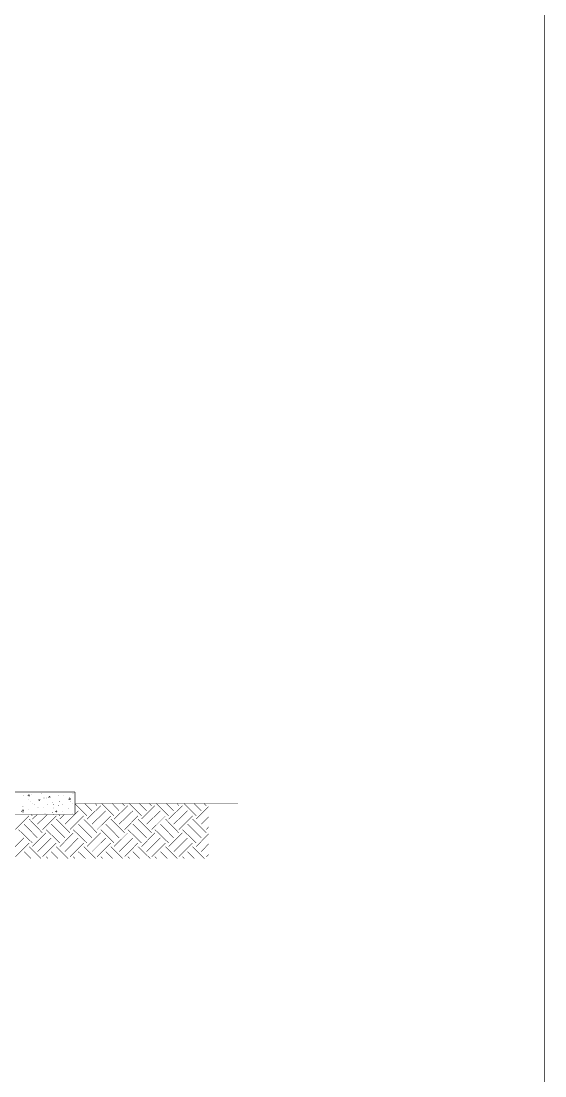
# Model space of a CAD drawing. Extents: x 0 to 210, y 0 to 297.
# Drawn here: x 162 to 210.4, y 133.4 to 230.8 of the extents above; entities that cross this region are included whole.
import ezdxf

# ---------------------------------------------------------------- set-up
doc = ezdxf.new("R2010")
doc.units = 0
doc.header["$MEASUREMENT"] = 0
doc.layers.add('C00-00-00-BLACK', color=7, linetype='Continuous')
doc.layers.add('C95-49-00', color=34, linetype='Continuous')

msp = doc.modelspace()

# ---------------------------------------------------------------- linework, layer by layer
at = {"layer": 'C00-00-00-BLACK', "const_width": 0.0423}
msp.add_lwpolyline([(0.0427, -0.3886), (210.36, -0.3886), (210.36, 296.883), (0.0427, 296.883), (0.0427, -0.3886)], close=True, dxfattribs=at)
for points in [[(166.973, 159.586), (154.503, 159.586)], [(162.224, 159.247), (162.267, 159.247)], [(162.604, 159.247), (162.733, 159.374)], [(162.604, 159.247), (162.774, 159.205)], [(162.69, 158.866), (162.733, 158.866)], [(162.774, 159.205), (162.733, 159.374)], [(162.816, 158.739), (162.859, 158.739)], [(162.901, 159.331), (162.943, 159.331)], [(163.581, 158.866), (163.751, 158.908)], [(163.581, 158.866), (163.708, 158.782)], [(163.708, 158.782), (163.751, 158.908)], [(163.878, 159.46), (163.92, 159.46)], [(164.09, 159.035), (164.131, 159.035)], [(164.343, 159.035), (164.386, 159.035)], [(164.513, 159.078), (164.64, 159.205)], [(164.513, 159.078), (164.682, 159.078)], [(164.682, 159.078), (164.64, 159.205)], [(165.447, 159.247), (165.489, 159.247)], [(165.912, 159.29), (165.954, 159.29)], [(166.38, 158.908), (166.507, 159.078)], [(166.38, 158.908), (166.55, 158.908)], [(166.55, 158.908), (166.507, 159.035)], [(166.507, 158.866), (166.55, 158.866)], [(166.762, 159.417), (166.803, 159.417)], [(166.973, 157.51), (166.973, 159.586)], [(162.012, 157.763), (162.181, 157.974)], [(162.012, 157.763), (162.224, 157.721)], [(162.097, 158.232), (162.14, 158.232)], [(162.224, 157.721), (162.181, 157.974)], [(162.224, 158.273), (162.267, 158.273)], [(162.69, 157.974), (162.733, 157.974)], [(162.986, 158.528), (163.029, 158.528)], [(163.198, 158.401), (163.24, 158.401)], [(163.455, 158.189), (163.496, 158.189)], [(163.539, 158.146), (163.581, 158.146)], [(164.047, 158.189), (164.09, 158.189)], [(164.386, 158.443), (164.428, 158.443)], [(164.853, 158.612), (164.896, 158.612)], [(164.939, 158.105), (164.981, 158.105)], [(164.981, 158.443), (165.023, 158.443)], [(165.15, 157.806), (165.319, 157.847)], [(165.15, 157.806), (165.278, 157.721)], [(165.278, 157.721), (165.319, 157.847)], [(165.404, 158.359), (165.447, 158.359)], [(165.531, 158.698), (165.574, 158.698)], [(165.785, 158.401), (165.828, 158.401)], [(165.828, 157.806), (165.87, 157.806)], [(166.339, 158.06), (166.38, 158.06)], [(166.507, 158.698), (166.55, 158.698)], [(166.719, 158.528), (166.762, 158.528)], [(182.028, 158.528), (166.973, 158.528)], [(166.973, 157.51), (154.503, 157.51)], [(164.174, 157.594), (164.217, 157.594)], [(164.853, 157.678), (164.896, 157.678)], [(164.981, 157.51), (165.023, 157.551)], [(165.023, 157.51), (165.023, 157.551)], [(165.997, 157.51), (166.04, 157.51)], [(166.719, 157.637), (166.762, 157.637)]]:
    msp.add_lwpolyline(points, dxfattribs=at)
at = {"layer": 'C95-49-00', "const_width": 0.0423}
for points in [[(168.077, 157.382), (166.973, 158.485)], [(166.973, 157.551), (167.269, 157.847)], [(168.542, 157.847), (167.864, 158.528)], [(168.077, 157.085), (169.35, 158.316)], [(168.542, 156.62), (169.814, 157.847)], [(169.008, 158.316), (168.839, 158.528)], [(170.576, 157.382), (169.434, 158.528)], [(171.045, 157.847), (170.408, 158.528)], [(170.576, 157.085), (171.85, 158.316)], [(171.045, 156.62), (172.318, 157.847)], [(171.553, 158.316), (171.341, 158.528)], [(173.121, 157.382), (171.976, 158.528)], [(173.59, 157.847), (172.911, 158.528)], [(173.121, 157.085), (174.352, 158.316)], [(173.59, 156.62), (174.861, 157.847)], [(174.056, 158.316), (173.845, 158.528)], [(175.625, 157.382), (174.479, 158.528)], [(176.091, 157.847), (175.413, 158.528)], [(175.625, 157.085), (176.897, 158.316)], [(176.091, 156.62), (177.363, 157.847)], [(176.56, 158.316), (176.39, 158.528)], [(178.171, 157.382), (177.024, 158.528)], [(178.636, 157.847), (177.958, 158.528)], [(178.171, 157.085), (179.316, 158.232)], [(179.102, 158.316), (178.89, 158.528)], [(161.459, 156.112), (162.733, 157.382)], [(163.962, 155.813), (162.733, 157.085)], [(163.029, 157.382), (162.901, 157.51)], [(163.029, 157.085), (163.496, 157.51)], [(163.496, 156.62), (164.428, 157.51)], [(163.962, 156.112), (165.235, 157.382)], [(166.507, 155.813), (165.235, 157.085)], [(165.574, 157.382), (165.447, 157.51)], [(165.574, 157.085), (165.997, 157.51)], [(166.04, 156.62), (166.931, 157.51)], [(166.507, 156.112), (167.78, 157.382)], [(169.008, 155.813), (167.78, 157.085)], [(169.008, 156.112), (170.28, 157.382)], [(171.553, 155.813), (170.28, 157.085)], [(171.553, 156.112), (172.784, 157.382)], [(174.056, 155.813), (172.784, 157.085)], [(174.056, 156.112), (175.329, 157.382)], [(176.56, 155.813), (175.329, 157.085)], [(176.56, 156.112), (177.832, 157.382)], [(179.102, 155.813), (177.832, 157.085)], [(178.636, 156.62), (179.316, 157.298)], [(163.029, 154.882), (161.756, 156.112)], [(163.496, 155.347), (162.267, 156.62)], [(163.029, 154.543), (164.301, 155.813)], [(165.574, 154.882), (164.301, 156.112)], [(166.04, 155.347), (164.767, 156.62)], [(165.574, 154.543), (166.803, 155.813)], [(168.077, 154.882), (166.803, 156.112)], [(168.542, 155.347), (167.269, 156.62)], [(168.077, 154.543), (169.35, 155.813)], [(170.576, 154.882), (169.35, 156.112)], [(171.045, 155.347), (169.814, 156.62)], [(170.576, 154.543), (171.85, 155.813)], [(173.121, 154.882), (171.85, 156.112)], [(173.59, 155.347), (172.318, 156.62)], [(173.121, 154.543), (174.352, 155.813)], [(175.625, 154.882), (174.352, 156.112)], [(176.091, 155.347), (174.861, 156.62)], [(175.625, 154.543), (176.897, 155.813)], [(178.171, 154.882), (176.897, 156.112)], [(178.636, 155.347), (177.363, 156.62)], [(179.102, 156.112), (179.316, 156.366)], [(160.993, 154.077), (162.267, 155.347)], [(161.459, 153.609), (162.733, 154.882)], [(163.496, 154.077), (164.767, 155.347)], [(163.962, 153.609), (165.235, 154.882)], [(166.04, 154.077), (167.269, 155.347)], [(166.507, 153.609), (167.78, 154.882)], [(168.542, 154.077), (169.814, 155.347)], [(169.008, 153.609), (170.28, 154.882)], [(171.045, 154.077), (172.318, 155.347)], [(171.553, 153.609), (172.784, 154.882)], [(173.59, 154.077), (174.861, 155.347)], [(174.056, 153.609), (175.329, 154.882)], [(176.091, 154.077), (177.363, 155.347)], [(176.56, 153.609), (177.832, 154.882)], [(178.171, 154.543), (179.316, 155.728)], [(162.901, 153.44), (162.267, 154.077)], [(163.835, 153.44), (162.733, 154.543)], [(165.404, 153.44), (164.767, 154.077)], [(166.339, 153.44), (165.235, 154.543)], [(167.95, 153.44), (167.269, 154.077)], [(168.881, 153.44), (167.78, 154.543)], [(170.45, 153.44), (169.814, 154.077)], [(171.384, 153.44), (170.28, 154.543)], [(172.954, 153.44), (172.318, 154.077)], [(173.929, 153.44), (172.784, 154.543)], [(175.499, 153.44), (174.861, 154.077)], [(176.432, 153.44), (175.329, 154.543)], [(178.001, 153.44), (177.363, 154.077)], [(178.933, 153.44), (177.832, 154.543)], [(178.636, 154.077), (179.316, 154.798)], [(164.47, 153.44), (164.301, 153.609)], [(166.973, 153.44), (166.803, 153.609)], [(169.518, 153.44), (169.35, 153.609)], [(172.019, 153.44), (171.85, 153.609)], [(174.522, 153.44), (174.352, 153.609)], [(177.067, 153.44), (176.897, 153.609)], [(179.102, 153.609), (179.316, 153.821)]]:
    msp.add_lwpolyline(points, dxfattribs=at)

doc.saveas('drawing.dxf')
